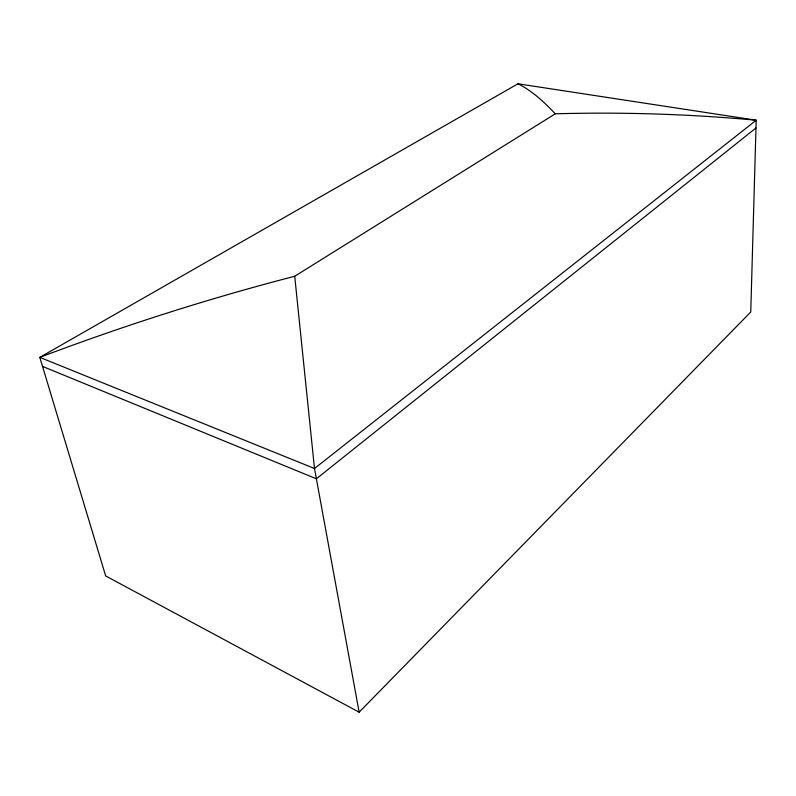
<?xml version="1.0" encoding="UTF-8"?>
<svg xmlns="http://www.w3.org/2000/svg" width="796" height="796" viewBox="0 0 796 796"><rect width="100%" height="100%" fill="white"/><g stroke="black" fill="none" stroke-linecap="round" stroke-linejoin="round"><path stroke-width="1.19" d="M359.145 712.201L750.757 311.992L756.2 120.216L517.987 83.799L39.8 357.364L105.669 575.926L359.145 712.201L314.5 468.516L294.719 276.262L555.28 113.808C622.303 111.938 689.435 114.067 756.2 120.216L314.5 468.516L39.8 357.364C123.251 325.823 208.343 298.619 294.719 276.262M755.981 127.977L316.38 478.794L42.526 366.399M517.987 83.799C532.395 90.993 544.315 102.196 555.28 113.808"/></g></svg>
